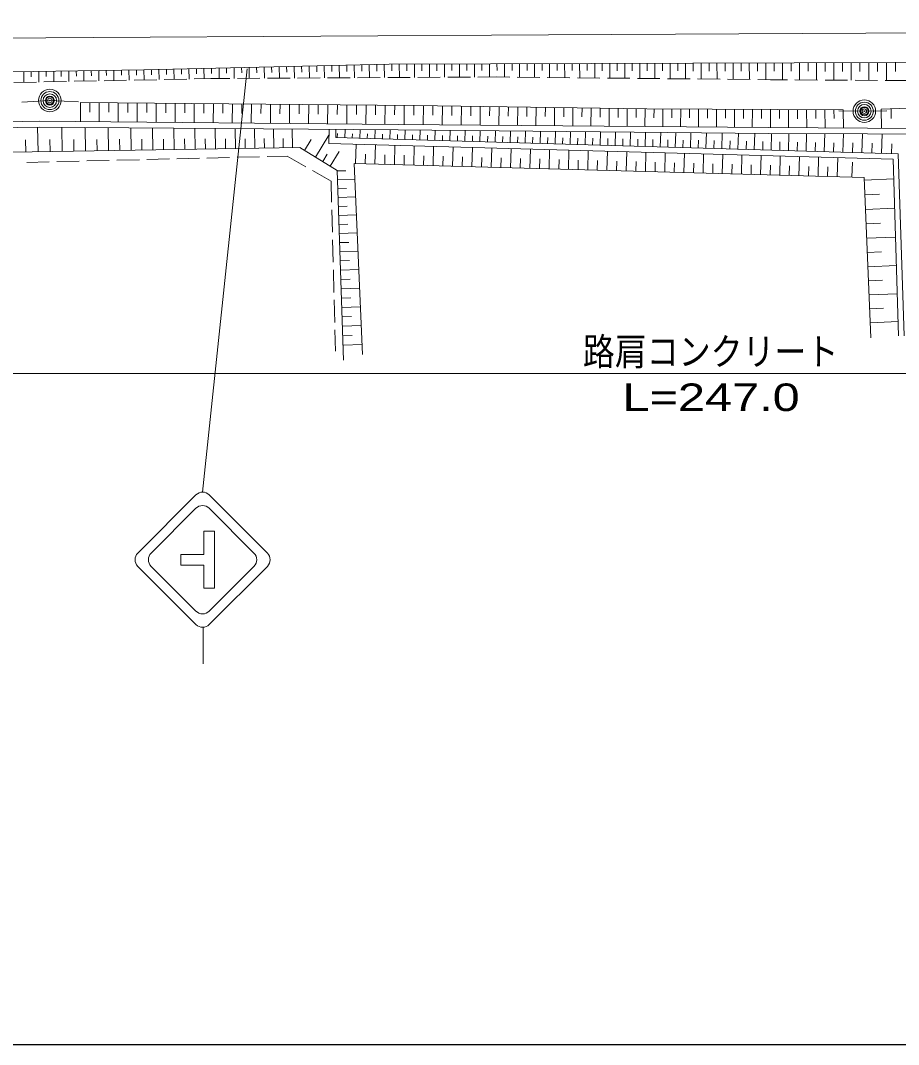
# Model space of a CAD drawing. Units: millimetres, scale not verified. Extents: x 40000 to 680000, y 20000 to 380000.
# Drawn here: x 182660 to 241083, y 205000 to 273148 of the extents above; entities that cross this region are included whole.
import ezdxf
from ezdxf.enums import TextEntityAlignment as Align

# ---------------------------------------------------------------- set-up
doc = ezdxf.new("R2010")
doc.units = ezdxf.units.MM
doc.header["$LTSCALE"] = 1000
doc.header["$PDMODE"] = 32
doc.header["$PDSIZE"] = 500
for name, color, linetype, lineweight in [('M-STR-HTXT', 7, 'Continuous', 13), ('M-STR-STRC', 7, 'Continuous', 13), ('M-TTL-BAND', 7, 'Continuous', 25), ('M-WORK', 1, 'Continuous', 13)]:
    doc.layers.add(name, color=color, linetype=linetype, lineweight=lineweight)
doc.styles.add('ＭＳ Ｐゴシック', font='')
doc.styles.get('ＭＳ Ｐゴシック').set_extended_font_data('MS PGothic')

msp = doc.modelspace()

# ---------------------------------------------------------------- linework, layer by layer
at = {"layer": 'M-STR-HTXT'}
msp.add_line((132875, 249649), (379836, 249649), dxfattribs=at)
at = {"layer": 'M-STR-STRC'}
for p, q in [((194777, 241759), (197750, 269922)), ((194331, 241574), (190466, 237709)), ((195222, 241574), (199087, 237709)), ((194331, 240683), (191357, 237709)), ((198196, 237709), (195222, 240683)), ((194856, 237616), (194856, 239153)), ((195562, 239153), (194856, 239153)), ((195562, 239153), (195562, 235373)), ((193319, 237616), (194856, 237616)), ((193319, 236910), (193319, 237616)), ((190466, 236819), (194331, 232954)), ((194331, 233845), (191357, 236819)), ((193319, 236910), (194856, 236910)), ((194856, 236910), (194856, 235373)), ((199087, 236819), (195222, 232954)), ((198196, 236819), (195222, 233845)), ((195562, 235373), (194856, 235373)), ((194816, 232771), (194816, 230329))]:
    msp.add_line(p, q, dxfattribs=at)
for centre, start, end in [((194777, 241129), 45, 135), ((194777, 240238), 45, 135.00015), ((190912, 237264), 135, 225), ((191803, 237264), 135.00016, 224.99989), ((197750, 237264), 314.99995, 45), ((198641, 237264), 315, 45), ((194777, 234290), 224.99989, 314.99995), ((194777, 233399), 225, 315)]:
    msp.add_arc(centre, 630, start, end, dxfattribs=at)
at = {"layer": 'M-TTL-BAND'}
msp.add_line((40000, 205000), (579000, 205000), dxfattribs=at)
at = {"layer": 'M-WORK'}
for p, q in [((191371, 269875), (191378, 269540)), ((191870, 269887), (191886, 269213)), ((192370, 269898), (192378, 269561)), ((192870, 269909), (192886, 269233)), ((193370, 269921), (193378, 269582)), ((193870, 269932), (193885, 269253)), ((194370, 269944), (194378, 269604)), ((194870, 269955), (194885, 269273)), ((195370, 269966), (195377, 269625)), ((195869, 269978), (195885, 269285)), ((196369, 269989), (196377, 269643)), ((196869, 270001), (196885, 269290)), ((197369, 270012), (197377, 269657)), ((197869, 270024), (197885, 269296)), ((198369, 270035), (198377, 269671)), ((198869, 270046), (198886, 269302)), ((199368, 270058), (199377, 269686)), ((199868, 270069), (199886, 269307)), ((200368, 270081), (200377, 269700)), ((200868, 270092), (200886, 269313)), ((201368, 270104), (201377, 269714)), ((201868, 270115), (201886, 269319)), ((202368, 270126), (202377, 269728)), ((202868, 270138), (202886, 269325)), ((203367, 270149), (203377, 269743)), ((203867, 270161), (203886, 269330)), ((204367, 270172), (204377, 269757)), ((204867, 270183), (204886, 269336)), ((205367, 270195), (205377, 269771)), ((205867, 270206), (205887, 269342)), ((206367, 270218), (206377, 269785)), ((206867, 270229), (206887, 269347)), ((207366, 270237), (207368, 269796)), ((207866, 270239), (207869, 269353)), ((208366, 270241), (208368, 269798)), ((208866, 270242), (208869, 269359)), ((209366, 270244), (209368, 269802)), ((209866, 270246), (209869, 269364)), ((210366, 270247), (210368, 269807)), ((210866, 270249), (210869, 269370)), ((211366, 270251), (211368, 269811)), ((211866, 270253), (211869, 269376)), ((212366, 270254), (212368, 269816)), ((212866, 270256), (212869, 269381)), ((213366, 270258), (213368, 269820)), ((213866, 270259), (213869, 269387)), ((214366, 270261), (214368, 269825)), ((214866, 270263), (214869, 269385)), ((215366, 270264), (215368, 269825)), ((215866, 270266), (215869, 269374)), ((216366, 270268), (216368, 269822)), ((216866, 270270), (216869, 269364)), ((217366, 270271), (217368, 269819)), ((217866, 270273), (217869, 269354)), ((218366, 270275), (218368, 269815)), ((218866, 270276), (218870, 269344)), ((219366, 270278), (219368, 269812)), ((219866, 270280), (219870, 269334)), ((220366, 270282), (220368, 269809)), ((220866, 270283), (220870, 269324)), ((221366, 270285), (221368, 269805)), ((221866, 270287), (221870, 269314)), ((222366, 270288), (222368, 269802)), ((222866, 270290), (222870, 269304)), ((223366, 270292), (223368, 269799)), ((223866, 270293), (223870, 269294)), ((224366, 270295), (224368, 269795)), ((224866, 270297), (224870, 269283)), ((225373, 270299), (225375, 269792)), ((225880, 270300), (225883, 269273)), ((226393, 270302), (226395, 269789)), ((226907, 270304), (226910, 269263)), ((227427, 270306), (227429, 269785)), ((227948, 270307), (227951, 269252)), ((228475, 270309), (228477, 269782)), ((229003, 270311), (229007, 269242)), ((229538, 270313), (229539, 269778)), ((230072, 270315), (230076, 269231)), ((230614, 270317), (230616, 269775)), ((231156, 270318), (231160, 269220)), ((231705, 270320), (231707, 269771)), ((232255, 270322), (232258, 269209)), ((232811, 270324), (232813, 269767)), ((233368, 270326), (233372, 269201)), ((233930, 270328), (233932, 269765)), ((234493, 270330), (234497, 269194)), ((235061, 270332), (235063, 269764)), ((235629, 270334), (235633, 269187)), ((236202, 270336), (236204, 269762)), ((236776, 270338), (236780, 269180)), ((237355, 270340), (237357, 269761)), ((237933, 270342), (237937, 269173)), ((238518, 270344), (238520, 269759)), ((239102, 270346), (239106, 269166)), ((239692, 270348), (239694, 269758)), ((240282, 270350), (240286, 269158)), ((240878, 270352), (240880, 269756)), ((182872, 269744), (182882, 269033)), ((183372, 269752), (183377, 269396)), ((183871, 269759), (183882, 269053)), ((184371, 269767), (184377, 269413)), ((184871, 269774), (184882, 269073)), ((185371, 269782), (185377, 269431)), ((185871, 269789), (185882, 269093)), ((186371, 269797), (186376, 269448)), ((186871, 269804), (186881, 269113)), ((187371, 269812), (187376, 269466)), ((187871, 269819), (187881, 269133)), ((188371, 269826), (188376, 269483)), ((188871, 269834), (188881, 269153)), ((189371, 269841), (189376, 269501)), ((189871, 269849), (189881, 269173)), ((190222, 269179), (191722, 269209)), ((190371, 269856), (190376, 269518)), ((190871, 269864), (190881, 269193)), ((192222, 269219), (193721, 269249)), ((194221, 269259), (195333, 269282)), ((195333, 269282), (196595, 269289)), ((197095, 269292), (198595, 269300)), ((199095, 269303), (200595, 269312)), ((201095, 269314), (202595, 269323)), ((203095, 269326), (204595, 269334)), ((205095, 269337), (206595, 269346)), ((207095, 269348), (208595, 269357)), ((209095, 269360), (210595, 269368)), ((211095, 269371), (212595, 269380)), ((213095, 269383), (214357, 269390)), ((214357, 269390), (215213, 269381)), ((215713, 269376), (217213, 269361)), ((217713, 269356), (219213, 269341)), ((219713, 269336), (221213, 269320)), ((221713, 269315), (223213, 269300)), ((223712, 269295), (225212, 269280)), ((225712, 269275), (227212, 269260)), ((227712, 269255), (229212, 269240)), ((229712, 269235), (231212, 269219)), ((231712, 269214), (232568, 269206)), ((232568, 269206), (233694, 269199)), ((234194, 269196), (235694, 269187)), ((182224, 269020), (183723, 269050)), ((184223, 269060), (185723, 269090)), ((186223, 269100), (187723, 269130)), ((188223, 269140), (189722, 269169)), ((236194, 269183), (237693, 269174)), ((238193, 269171), (239693, 269162)), ((240193, 269159), (241693, 269150)), ((186642, 267685), (186657, 266424)), ((187273, 267681), (187267, 267050)), ((187903, 267676), (187892, 266412)), ((188535, 267670), (188530, 267038)), ((189167, 267665), (189156, 266400)), ((189799, 267659), (189793, 267027)), ((190431, 267654), (190420, 266389)), ((191063, 267648), (191058, 267016)), ((191696, 267643), (191685, 266377)), ((192328, 267637), (192323, 267004)), ((192961, 267631), (192950, 266365)), ((193594, 267626), (193589, 266993)), ((194227, 267620), (194216, 266354)), ((194861, 267615), (194855, 266982)), ((195494, 267609), (195483, 266342)), ((196128, 267604), (196122, 266970)), ((196761, 267598), (196750, 266330)), ((197395, 267593), (197390, 266959)), ((198029, 267587), (198018, 266319)), ((198664, 267582), (198658, 266947)), ((199298, 267576), (199287, 266307)), ((199933, 267571), (199927, 266936)), ((200567, 267565), (200556, 266295)), ((201202, 267560), (201197, 266925)), ((201837, 267554), (201826, 266283)), ((202473, 267548), (202467, 266913)), ((203108, 267543), (203097, 266272)), ((203744, 267537), (203738, 266902)), ((204379, 267532), (204368, 266260)), ((205015, 267526), (205010, 266890)), ((205651, 267521), (205640, 266248)), ((206288, 267515), (206282, 266879)), ((206924, 267510), (206913, 266236)), ((207560, 267504), (207555, 266867)), ((208197, 267498), (208186, 266225)), ((208834, 267493), (208828, 266856)), ((209471, 267484), (209453, 266214)), ((210105, 267475), (210096, 266840)), ((210740, 267466), (210722, 266204)), ((211371, 267457), (211362, 266826)), ((212003, 267448), (211985, 266193)), ((212630, 267439), (212621, 266811)), ((213257, 267430), (213240, 266182)), ((213881, 267421), (213872, 266797)), ((214505, 267412), (214487, 266172)), ((215125, 267403), (215116, 266783)), ((215745, 267394), (215727, 266162)), ((216361, 267386), (216353, 266769)), ((216978, 267377), (216960, 266151)), ((217591, 267368), (217582, 266755)), ((218203, 267359), (218186, 266141)), ((218812, 267351), (218804, 266741)), ((219422, 267342), (219404, 266131)), ((220027, 267333), (220019, 266728)), ((220633, 267325), (220616, 266121)), ((221235, 267316), (221226, 266714)), ((221837, 267307), (221820, 266110)), ((222435, 267299), (222427, 266700)), ((223034, 267290), (223017, 266100)), ((223629, 267282), (223620, 266687)), ((224224, 267273), (224207, 266090)), ((224815, 267269), (224812, 266678)), ((225407, 267266), (225400, 266080)), ((226000, 267262), (225996, 266670)), ((226592, 267259), (226585, 266070)), ((227186, 267255), (227183, 266661)), ((227780, 267252), (227773, 266060)), ((228376, 267248), (228372, 266653)), ((228972, 267245), (228965, 266050)), ((229569, 267241), (229565, 266644)), ((230166, 267238), (230159, 266040)), ((230764, 267234), (230761, 266636)), ((231363, 267231), (231356, 266030)), ((231963, 267227), (231960, 266627)), ((232563, 267224), (232556, 266021)), ((233165, 267220), (233161, 266619)), ((233767, 267217), (233760, 266013)), ((234368, 267213), (234365, 266611)), ((234970, 267210), (234987, 266005)), ((235573, 267206), (235581, 266616)), ((236175, 267203), (236192, 265998)), ((236790, 267199), (236798, 266621)), ((237405, 267195), (237422, 265990)), ((239938, 267257), (239956, 265974)), ((240590, 267281), (240599, 266635)), ((183826, 264406), (183799, 266045)), ((185429, 264432), (185403, 266035)), ((186995, 264458), (186969, 266023)), ((188523, 264483), (188498, 266012)), ((190016, 264508), (189991, 266000)), ((191473, 264532), (191449, 265989)), ((192896, 264555), (192873, 265978)), ((194286, 264578), (194263, 265968)), ((195643, 264601), (195620, 265957)), ((196967, 264622), (196946, 265947)), ((198261, 264644), (198240, 265937)), ((199524, 264665), (199503, 265928)), ((200757, 264685), (200737, 265918)), ((204239, 265343), (204255, 265891)), ((205238, 265313), (205255, 265884)), ((206238, 265284), (206255, 265876)), ((207237, 265255), (207255, 265868)), ((208237, 265226), (208256, 265860)), ((209237, 265197), (209256, 265851)), ((210236, 265168), (210256, 265842)), ((211236, 265139), (211256, 265832)), ((212235, 265110), (212256, 265823)), ((213235, 265081), (213256, 265814)), ((214235, 265052), (214256, 265804)), ((215234, 265023), (215257, 265795)), ((216234, 264993), (216257, 265786)), ((183006, 264392), (182992, 265212)), ((184627, 264419), (184614, 265220)), ((186212, 264445), (186199, 265228)), ((187759, 264470), (187746, 265235)), ((189270, 264495), (189257, 265242)), ((190745, 264520), (190733, 265248)), ((192185, 264544), (192173, 265255)), ((193591, 264567), (193580, 265261)), ((194964, 264589), (194953, 265268)), ((196305, 264611), (196294, 265274)), ((197614, 264633), (197604, 265280)), ((198893, 264654), (198882, 265286)), ((200141, 264675), (200131, 265291)), ((201559, 264501), (202006, 265231)), ((202289, 264054), (203184, 265513)), ((203739, 265357), (203747, 265632)), ((204739, 265328), (204747, 265613)), ((205738, 265299), (205747, 265595)), ((206738, 265270), (206747, 265576)), ((207737, 265241), (207747, 265558)), ((208737, 265212), (208746, 265538)), ((209736, 265183), (209746, 265519)), ((210736, 265153), (210746, 265500)), ((211736, 265124), (211746, 265481)), ((212735, 265095), (212746, 265462)), ((213735, 265066), (213746, 265443)), ((214734, 265037), (214746, 265423)), ((215734, 265008), (215745, 265404)), ((216733, 264979), (216745, 265385)), ((217233, 264964), (217257, 265776)), ((217733, 264950), (217745, 265366)), ((218233, 264935), (218257, 265767)), ((218733, 264921), (218745, 265347)), ((219232, 264906), (219257, 265758)), ((219732, 264892), (219745, 265327)), ((220232, 264877), (220257, 265749)), ((220732, 264863), (220745, 265308)), ((221232, 264848), (221258, 265739)), ((221731, 264834), (221745, 265289)), ((222231, 264819), (222258, 265730)), ((222731, 264804), (222744, 265270)), ((223231, 264790), (223258, 265721)), ((223731, 264775), (223744, 265251)), ((224230, 264761), (224258, 265711)), ((224730, 264746), (224744, 265231)), ((225230, 264732), (225258, 265702)), ((225730, 264717), (225744, 265212)), ((226229, 264703), (226258, 265693)), ((226735, 264688), (226749, 265193)), ((227240, 264673), (227269, 265684)), ((227755, 264658), (227770, 265174)), ((228270, 264643), (228300, 265674)), ((228796, 264628), (228811, 265154)), ((229322, 264613), (229353, 265664)), ((229858, 264597), (229874, 265133)), ((230395, 264581), (230426, 265654)), ((230942, 264566), (230958, 265113)), ((231489, 264550), (231521, 265644)), ((232607, 264517), (232639, 265635)), ((233754, 264484), (233787, 265631)), ((234931, 264449), (234965, 265627)), ((236140, 264414), (236175, 265623)), ((237380, 264378), (237416, 265619)), ((238653, 264341), (238690, 265614)), ((239960, 264303), (239998, 265610)), ((203260, 263459), (203855, 264430)), ((204955, 263624), (204990, 264917)), ((206246, 263589), (206281, 264881)), ((207537, 263554), (207572, 264845)), ((208827, 263519), (208862, 264809)), ((210116, 263484), (210152, 264773)), ((211405, 263448), (211440, 264737)), ((212692, 263413), (212727, 264701)), ((213979, 263378), (214014, 264665)), ((215265, 263343), (215300, 264629)), ((216550, 263308), (216585, 264593)), ((217834, 263273), (217869, 264557)), ((219118, 263238), (219153, 264522)), ((220400, 263203), (220435, 264486)), ((221682, 263168), (221717, 264450)), ((232048, 264533), (232064, 265092)), ((233180, 264500), (233197, 265074)), ((234343, 264467), (234360, 265055)), ((235535, 264432), (235553, 265036)), ((236760, 264396), (236778, 265016)), ((238017, 264360), (238035, 264996)), ((239307, 264322), (239326, 264975)), ((240624, 264284), (240643, 264948)), ((184571, 263741), (183071, 263705)), ((186570, 263789), (185071, 263753)), ((188570, 263837), (187070, 263801)), ((190569, 263885), (189069, 263849)), ((192568, 263933), (191069, 263897)), ((194568, 263981), (193068, 263945)), ((196567, 264029), (195068, 263993)), ((198567, 264077), (197067, 264041)), ((200413, 264121), (199067, 264089)), ((201649, 263416), (200413, 264121)), ((202775, 263756), (203072, 264242)), ((205600, 263607), (205618, 264253)), ((206892, 263572), (206909, 264217)), ((208182, 263536), (208200, 264181)), ((209472, 263501), (209489, 264146)), ((210761, 263466), (210778, 264110)), ((212049, 263431), (212066, 264075)), ((213336, 263396), (213353, 264039)), ((214622, 263361), (214640, 264004)), ((215908, 263326), (215925, 263968)), ((217192, 263291), (217210, 263933)), ((218476, 263256), (218494, 263897)), ((219759, 263221), (219777, 263862)), ((221041, 263186), (221059, 263827)), ((222323, 263151), (222340, 263791)), ((222963, 263133), (222998, 264414)), ((223603, 263116), (223621, 263756)), ((224243, 263098), (224278, 264378)), ((225523, 263063), (225558, 264343)), ((226801, 263029), (226836, 264307)), ((228079, 262994), (228114, 264271)), ((229356, 262959), (229391, 264236)), ((230632, 262924), (230667, 264200)), ((231907, 262889), (231942, 264165)), ((233182, 262855), (233216, 264129)), ((234455, 262820), (234490, 264093)), ((235728, 262785), (235763, 264058)), ((237000, 262750), (237035, 264022)), ((203321, 262464), (202084, 263169)), ((203725, 263132), (204311, 263152)), ((205423, 250909), (204873, 263627)), ((224883, 263081), (224901, 263721)), ((226162, 263046), (226179, 263685)), ((227440, 263011), (227458, 263650)), ((228717, 262976), (228735, 263615)), ((229994, 262942), (230011, 263580)), ((231270, 262907), (231287, 263544)), ((232544, 262872), (232562, 263509)), ((233818, 262837), (233836, 263474)), ((235092, 262803), (235109, 263439)), ((236364, 262768), (236381, 263404)), ((237984, 262724), (238011, 263708)), ((203358, 261054), (203321, 262464)), ((203746, 262546), (204918, 262586)), ((238796, 262523), (240763, 262606)), ((203766, 261955), (204357, 261975)), ((203787, 261364), (204969, 261405)), ((238837, 261551), (239809, 261592)), ((203412, 259055), (203372, 260554)), ((203807, 260767), (204404, 260788)), ((238878, 260579), (240822, 260661)), ((203828, 260171), (205020, 260213)), ((238918, 259619), (239879, 259659)), ((203849, 259570), (204450, 259591)), ((203870, 258969), (205072, 259010)), ((203465, 257056), (203425, 258555)), ((203891, 258362), (204497, 258383)), ((238959, 258658), (240880, 258739)), ((203912, 257756), (205125, 257798)), ((238999, 257709), (239948, 257749)), ((203933, 257144), (204545, 257165)), ((203518, 255056), (203478, 256556)), ((203954, 256532), (205178, 256575)), ((239039, 256760), (240937, 256840)), ((203976, 255915), (204593, 255937)), ((239079, 255822), (240017, 255861)), ((203997, 255298), (205231, 255341)), ((239118, 254884), (240994, 254963)), ((203572, 253057), (203532, 254557)), ((204019, 254676), (204641, 254698)), ((204040, 254054), (205285, 254097)), ((239157, 253957), (240084, 253996)), ((204062, 253426), (204690, 253448)), ((204084, 252799), (205339, 252842)), ((239196, 253029), (241050, 253108)), ((203623, 251147), (203585, 252557)), ((204106, 252166), (204739, 252188)), ((204128, 251533), (205394, 251577))]:
    msp.add_line(p, q, dxfattribs=at)
for points in [[(133102, 271716), (159043, 271819), (187493, 272012), (217801, 272187), (268441, 272448), (308184, 272767), (332047, 272967), (356223, 273083), (379900, 273148)], [(124087, 254121), (127952, 260802), (129884, 265717), (131305, 267977), (132875, 269192), (155725, 269339), (190876, 269864), (207192, 270237), (247606, 270375), (283602, 270388), (317366, 270430), (348079, 270623), (379133, 270478), (380581, 269486), (381550, 267498), (381628, 264439), (381301, 264439), (381260, 267416), (380368, 269273), (379125, 270107), (376276, 270079), (376276, 270491)], [(239938, 267257), (267211, 268245), (283282, 268306), (289702, 267762)], [(182748, 267711), (184613, 267818), (186509, 267732)], [(186642, 267687), (208856, 267493), (224330, 267272), (237405, 267195)], [(237106, 267146), (238810, 267112), (240315, 267146)], [(125433, 253378), (132150, 264693), (139954, 265613), (167957, 266147), (183897, 266449), (207791, 266228), (232458, 266021), (258692, 265856), (292277, 265635), (315564, 265382), (343033, 265349), (356433, 265267), (381297, 264697)], [(362681, 264751), (356406, 264859), (343007, 264951), (315566, 265030), (292269, 265280), (258694, 265547), (232463, 265635), (207801, 265864), (183904, 266047), (167958, 265798), (139952, 265239), (132283, 264325), (125776, 253171)], [(241079, 252169), (240723, 263920), (203174, 264968), (203190, 265900)], [(203640, 265896), (203632, 265360), (241054, 264271), (241450, 252167)], [(126058, 252446), (132439, 262986), (135801, 263832), (151172, 263731), (180678, 264354), (201245, 264693), (203724, 263175), (204163, 250533)], [(204873, 263627), (238789, 262702), (239238, 252030)]]:
    msp.add_lwpolyline(points, dxfattribs=at)
for centre, radius in [((184613, 267818), 750), ((184613, 267818), 600), ((184613, 267818), 450), ((184613, 267818), 300), ((184613, 267818), 150), ((184613, 267818), 20), ((238810, 267112), 750), ((238810, 267112), 600), ((238810, 267112), 450), ((238810, 267112), 300), ((238810, 267112), 150), ((238810, 267112), 20)]:
    msp.add_circle(centre, radius, dxfattribs=at)
for p in [(184613, 267818), (238810, 267112)]:
    msp.add_point(p, dxfattribs=at)

# ---------------------------------------------------------------- texts
at = {"layer": 'M-STR-HTXT', "style": 'ＭＳ Ｐゴシック'}
for s, width, p in [('路肩コンクリート', 0.85, (228581, 249649)), ('L=247.0', 1.35, (228612, 246609))]:
    msp.add_text(s, height=1833, dxfattribs=dict(at, width=width)).set_placement(p, align=Align.BOTTOM_CENTER)

doc.saveas('drawing.dxf')
